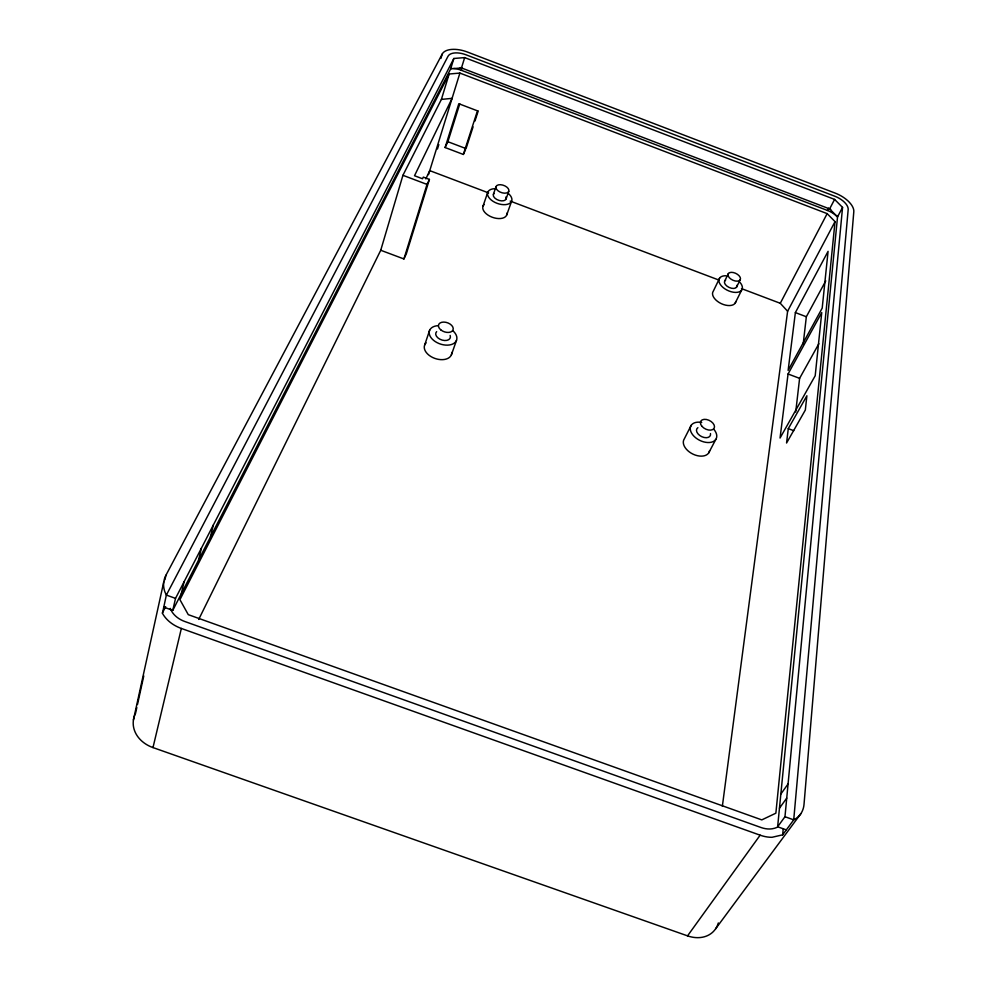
<?xml version="1.0" encoding="UTF-8"?>
<svg xmlns="http://www.w3.org/2000/svg" width="987" height="987" viewBox="0 0 987 987"><rect width="100%" height="100%" fill="white"/><g stroke="black" fill="none" stroke-linecap="round" stroke-linejoin="round"><path stroke-width="1.48" d="M782.666 834.829L793.721 819.852L848.178 209.565A15.274 7.637 26.3 0 0 834.916 196.265L466.074 54.816A15.558 7.834 19 0 0 448.036 56.247L166.347 595.075L162.46 613.322A33.694 25.909 9.2 0 0 181.349 628.448L760.138 835.187A33.311 24.515 39 0 0 772.007 837.297L782.666 834.829L783.209 829.117M786.318 829.882L777.633 826.773L784.973 816.718L842.553 207.406L834.595 199.411L464.667 57.604L453.847 58.48L175.526 598.369L172.774 610.361L163.657 607.104M777.633 826.773L837.531 216.906A9.117 4.602 26.3 0 0 837.358 215.561M835.027 221.619L775.868 813.189L761.791 819.889L188.27 614.654L179.93 599.664L449.122 74.013L459.893 73.075L827.155 213.624L835.027 221.619L787.614 311.25L722.361 806.231M803.171 344.204L806.342 316.741L825.749 280.876M795.719 411.986L799.606 378.342L818.865 343.71M788.28 428.642L786.565 443.015L805.33 410.049L806.885 395.762L788.28 428.642L793.745 430.677M795.374 312.595L788.132 370.384L822.196 308.129L828.081 251.327L795.374 312.595L806.342 316.741M788.058 373.999L780.051 438.043L815.2 375.751L821.739 312.571L788.058 373.999L799.606 378.342M133.43 719.93L163.793 581.713M136.823 707.506L135.503 713.515A31.14 25.551 5.5 0 0 152.985 747.578L687.544 935.861A30.831 24.268 42.5 0 0 718.314 922.944M137.489 704.496L143.769 675.935M164.94 579.739L165.939 575.236L442.225 54.026A21.776 10.968 19 0 1 467.468 52.052L835.236 193.131A21.381 10.684 26.3 0 1 853.804 211.724L804.023 804.331A33.681 24.527 38.6 0 1 796.349 818.297L793.721 819.852L784.973 816.718M181.3 593.742L184.088 581.75M152.985 747.578L181.349 628.448M198.56 560.122L201.41 548.143M210.428 536.99L213.328 525.035M198.732 619.404L380.735 250.266L402.93 175.304L441.399 99.403L449.122 74.013M440.918 58.418L442.225 54.026M453.847 58.48L450.689 68.856L172.774 610.361M428.518 174.6L459.893 73.075M464.667 57.604L461.472 67.943L450.689 68.856A9.29 4.725 18.9 0 1 451.54 67.881M453.675 68.473A15.434 7.896 18.9 0 1 461.299 70.274L462.089 67.708M437.451 149.012L438.82 144.608M380.735 250.266L403.917 258.952L427.013 184.409L429.419 179.412L423.324 177.105L422.51 178.758L414.515 175.735L452.071 98.367L441.399 99.403M429.419 179.412L406.336 253.807L403.917 258.952M445.1 147.532L458.819 103.721L477.461 110.84L463.347 154.453L445.1 147.532L447.888 141.709L459.769 103.857M473.081 126.854L466.037 148.605L447.888 141.709M474.957 121.056L478.251 110.902M424.718 344.882L429.616 330.324M483.05 206.061L487.812 192.132M493.414 194.254L496.079 186.518M506.047 199.041L508.774 191.33A6.786 3.775 20.1 0 0 500.471 184.705A6.786 3.775 20.1 0 0 498.028 190.775A6.786 3.775 20.1 0 0 508.774 191.33M451.404 354.802L456.512 340.342M506.701 214.993L511.636 201.151M463.347 154.453L465.506 149.777M425.829 178.894L429.74 170.628L488.639 192.921M719.708 277.939L713.342 291.116A12.51 7.057 25.6 0 0 721.374 303.688A12.51 7.057 25.6 0 0 735.821 301.566M724.84 280.801L728.406 273.485M736.475 287.291L740.09 279.987A6.712 3.714 25.5 0 0 733.255 272.523A6.712 3.714 25.5 0 0 729.368 277.742A6.712 3.714 25.5 0 0 740.09 279.987M735.105 303.268L741.632 290.153M691.233 425.237L684.312 438.87A14.102 8.895 27.2 0 0 693.108 454.193A14.102 8.895 27.2 0 0 709.567 450.738M162.337 613.038L165.656 606.66M461.299 70.274L827.501 210.465L828.735 208.109M787.614 311.25L780.285 303.293L827.155 213.624M834.595 199.411L829.623 208.911L837.531 216.906L842.553 207.406M708.703 452.897L715.846 439.351M780.853 794.041L788.07 783.949M779.459 808.205L786.725 798.125M687.544 935.861L760.138 835.187M715.612 928.816L800.852 813.67M175.526 598.369L166.347 595.075L164.94 592.015A34.089 25.921 9.6 0 1 165.939 575.236M510.193 201.077L718.511 279.913M741.496 288.611L780.285 303.293M402.93 175.304L427.013 184.409M830.709 209.367A9.117 4.602 26.3 0 0 829.623 208.911L461.472 67.943A9.29 4.725 18.9 0 0 460.324 67.548M827.501 210.465A15.163 7.699 26.3 0 1 837.087 216.548M776.843 827.377A23.787 17.507 39 0 1 774.548 828.266L772.056 828.809A23.787 17.507 39 0 1 760.977 827.501L184.828 621.514A24.07 18.494 9.2 0 1 170.282 608.399M736.82 285.342A6.687 3.726 25.5 0 1 729.159 287.464A6.687 3.726 25.5 0 1 725.63 280.135M739.806 282.183A12.609 7.02 25.5 0 1 737.19 292.337A12.609 7.02 25.5 0 1 720.313 284.503A12.609 7.02 25.5 0 1 725.951 275.755M710.492 433.564A7.538 4.701 27.1 0 1 701.745 436.673A7.538 4.701 27.1 0 1 697.908 427.667M713.946 429.444A14.213 8.871 27.1 0 1 709.752 442.484A14.213 8.871 27.1 0 1 690.875 431.677A14.213 8.871 27.1 0 1 701.708 422.436M450.146 335.407A7.612 4.799 19.2 0 1 442.188 340.108A7.612 4.799 19.2 0 1 436.649 331.62M451.812 352.445A14.237 9.08 19.1 0 1 434.601 358.318A14.237 9.08 19.1 0 1 426.088 342.884M452.7 330.608A14.361 9.056 19.2 0 1 451.466 344.512A14.361 9.056 19.2 0 1 430.887 337.48A14.361 9.056 19.2 0 1 438.191 325.648M505.912 196.968A6.761 3.788 20 0 1 499.126 200.447A6.761 3.788 20 0 1 493.993 193.427M506.985 213.118A12.646 7.168 20 0 1 492.155 217.214A12.646 7.168 20 0 1 484.173 204.506M507.972 193.193A12.732 7.131 20 0 1 507.108 204.383A12.732 7.131 20 0 1 488.836 197.462A12.732 7.131 20 0 1 496.128 188.714M701.88 426.261A7.575 4.701 27 0 0 714.008 428.469A7.575 4.701 27 0 0 706.421 419.475A7.575 4.701 27 0 0 701.88 426.261M440.708 329.794A7.649 4.787 19.3 0 0 453.021 329.917A7.649 4.787 19.3 0 0 443.805 322.083A7.649 4.787 19.3 0 0 440.708 329.794"/></g></svg>
